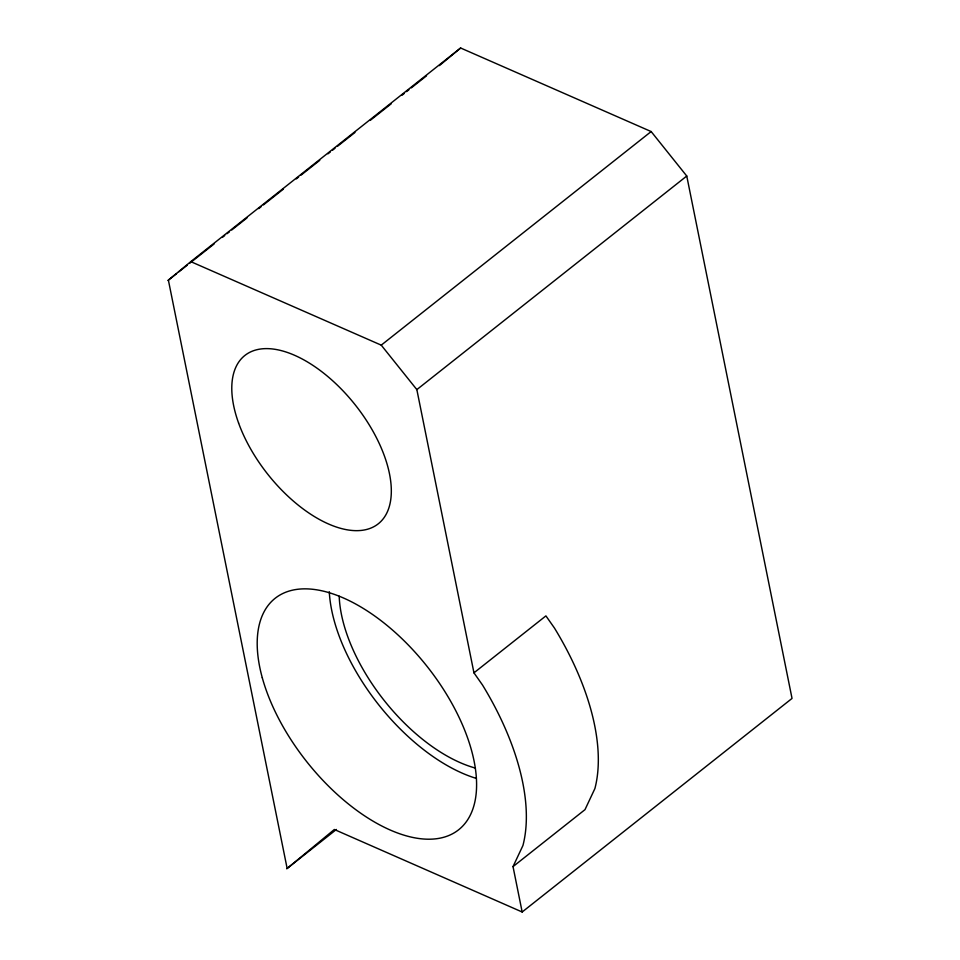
<?xml version="1.0" encoding="UTF-8"?>
<svg xmlns="http://www.w3.org/2000/svg" width="960" height="960" viewBox="0 0 960 960"><rect width="100%" height="100%" fill="white"/><g stroke="black" fill="none" stroke-linecap="round" stroke-linejoin="round"><path stroke-width="1.44" d="M190.788 261.636L460.632 48L651.156 131.556L686.76 176.028L792.036 698.424L522.168 912L513.024 866.604L522.924 845.544A214.836 111.636 51.6 0 0 482.508 685.02L473.952 672.84L416.844 389.616L381.24 345.144L190.788 261.636L167.964 280.476M439.38 65.616L460.632 48M286.716 868.812L334.332 829.5L522.168 912M176.604 273.624L168.384 280.128L287.148 868.452L336.408 829.464M178.944 271.764L187.164 265.26M189.504 263.412L214.152 243.912M222.36 237.408L224.712 235.548M227.052 233.688L229.404 231.84M231.744 229.98L247.008 217.908M258.732 208.62L261.084 206.76M263.424 204.912L283.38 189.12M296.28 178.908L298.632 177.048M300.972 175.188L319.752 160.332M327.96 153.828L330.312 151.98M332.652 150.12L335.004 148.26M337.356 146.4L354.948 132.48M370.2 120.408L391.32 103.692M401.88 95.328L404.232 93.48M406.572 91.62L408.924 89.76M411.276 87.9L426.528 75.828M381.24 345.144L651.156 131.556M416.844 389.616L686.76 176.028M473.952 672.84L545.916 615.888L554.472 628.068A214.836 111.636 51.6 0 1 594.888 788.592L584.988 809.652L513.024 866.604M476.004 778.296A147.696 76.752 51.6 0 1 329.292 591.708M475.392 768.072A134.268 69.768 51.6 0 1 339.192 596.184M262.284 677.76A147.696 76.752 51.6 0 0 447.72 835.956A147.696 76.752 51.6 0 0 390.528 628.344A147.696 76.752 51.6 0 0 262.284 677.76M238.596 423.048A107.412 55.824 51.6 0 0 375.924 525.48A107.412 55.824 51.6 0 0 320.04 370.38A107.412 55.824 51.6 0 0 238.596 423.048"/></g></svg>
